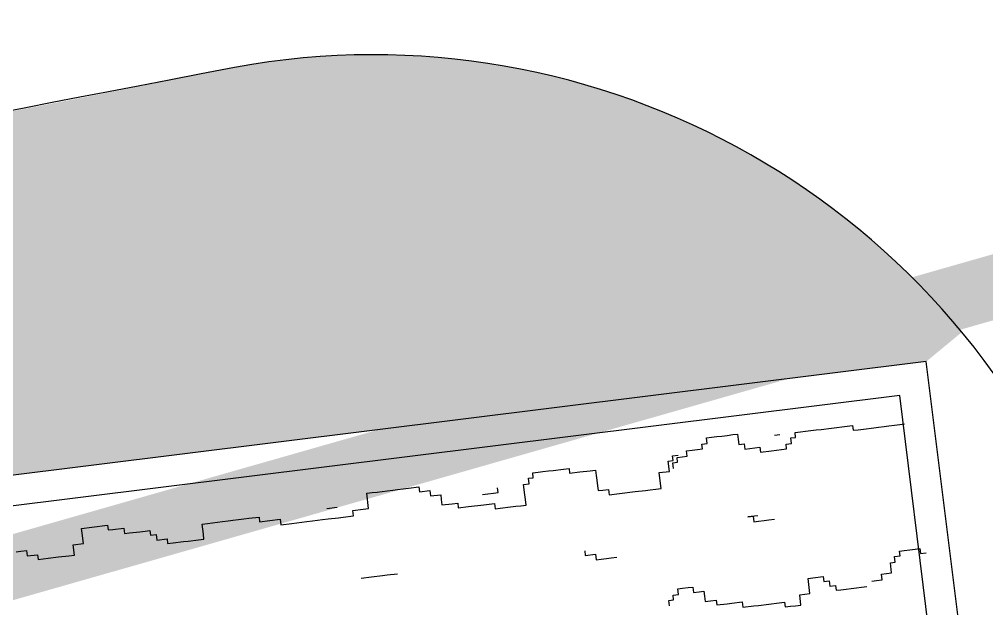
# Model space of a CAD drawing. Extents: x 302512 to 1034855, y -184136 to 410364.
# Drawn here: x 619460 to 627062, y -16238 to -11607 of the extents above; entities that cross this region are included whole.
import ezdxf

# ---------------------------------------------------------------- set-up
doc = ezdxf.new("R2010")
doc.units = 0
doc.header["$MEASUREMENT"] = 0
doc.linetypes.add('DASHED2', pattern=[0.375, 0.25, -0.125])
for name, color, linetype in [('PUB_TEXT', 7, 'Continuous'), ('WALL', 4, 'Continuous'), ('WZ', 2, 'Continuous'), ('总图线11', 41, 'Continuous'), ('环境', 8, 'Continuous')]:
    doc.layers.add(name, color=color, linetype=linetype)

# ---------------------------------------------------------------- blocks, each defined once
blk = doc.blocks.new('M_F21')
at = {"color": 3, "linetype": 'Continuous'}
for p, q in [((381.7439863452018, 559.4603391255332), (436.0300452451411, 559.4603391255332)), ((381.7439863452018, 559.4603391255332), (381.7439863452018, 559.4603391255332)), ((381.7439863452018, 534.1438583831787), (381.7439863452018, 559.4603391255332)), ((436.0300452451411, 559.4603391255332), (519.2686688917165, 559.4603391255332)), ((436.0300452451411, 559.4603391255332), (436.0300452451411, 559.4603391255332)), ((519.2686688917165, 559.4603391255332), (519.2686688917165, 534.1438583831787)), ((519.2686688917165, 559.4603391255332), (519.2686688917165, 559.4603391255332)), ((1887.277353170195, 559.4603391255332), (1916.229917916829, 559.4603391255332)), ((1887.277353170195, 559.4603391255332), (1887.277353170195, 559.4603391255332)), ((1887.277353170195, 479.8942567924223), (1887.277353170195, 559.4603391255332)), ((1916.229917916829, 559.4603391255332), (1941.563412070134, 559.4603391255332)), ((1916.229917916829, 559.4603391255332), (1916.229917916829, 559.4603391255332)), ((1941.563412070134, 559.4603391255332), (1995.849470970075, 559.4603391255332)), ((1941.563412070134, 559.4603391255332), (1941.563412070134, 559.4603391255332)), ((1995.849470970075, 559.4603391255332), (2024.802035716708, 559.4603391255332)), ((1995.849470970075, 559.4603391255332), (1995.849470970075, 559.4603391255332)), ((2024.802035716708, 559.4603391255332), (2050.135529870015, 559.4603391255332)), ((2024.802035716708, 559.4603391255332), (2024.802035716708, 559.4603391255332)), ((2050.135529870015, 559.4603391255332), (2079.088094616647, 559.4603391255332)), ((2050.135529870015, 559.4603391255332), (2050.135529870015, 559.4603391255332)), ((2079.088094616647, 559.4603391255332), (2108.040659363283, 559.4603391255332)), ((2079.088094616647, 559.4603391255332), (2079.088094616647, 559.4603391255332)), ((2108.040659363283, 559.4603391255332), (2162.326718263223, 559.4603391255332)), ((2108.040659363283, 559.4603391255332), (2108.040659363283, 559.4603391255332)), ((2162.326718263223, 559.4603391255332), (2162.326718263223, 534.1438583831787)), ((2763.092436755887, 559.4603391255332), (2792.045001502524, 559.4603391255332)), ((2763.092436755887, 534.1438583831787), (2763.092436755887, 559.4603391255332)), ((2792.045001502524, 559.4603391255332), (2817.378495655827, 559.4603391255332)), ((2792.045001502524, 559.4603391255332), (2792.045001502524, 559.4603391255332)), ((2817.378495655827, 559.4603391255332), (2846.331060402463, 559.4603391255332)), ((2817.378495655827, 559.4603391255332), (2817.378495655827, 559.4603391255332)), ((2846.331060402463, 559.4603391255332), (2871.664554555766, 559.4603391255332)), ((2846.331060402463, 559.4603391255332), (2846.331060402463, 559.4603391255332)), ((2871.664554555766, 559.4603391255332), (2925.950613455709, 559.4603391255332)), ((2871.664554555766, 559.4603391255332), (2871.664554555766, 559.4603391255332)), ((2925.950613455709, 559.4603391255332), (2954.903178202341, 559.4603391255332)), ((2925.950613455709, 559.4603391255332), (2925.950613455709, 559.4603391255332)), ((2954.903178202341, 559.4603391255332), (2954.903178202341, 534.1438583831787)), ((3501.382837795067, 559.4603391255332), (3530.335402541703, 559.4603391255332)), ((3501.382837795067, 534.1438583831787), (3501.382837795067, 559.4603391255332)), ((3530.335402541703, 559.4603391255332), (3530.335402541703, 559.4603391255332)), ((381.7439863452018, 534.1438583831787), (381.7439863452018, 534.1438583831787)), ((381.7439863452018, 479.8942567924223), (381.7439863452018, 534.1438583831787)), ((519.2686688917165, 534.1438583831787), (544.6021630450196, 534.1438583831787)), ((519.2686688917165, 534.1438583831787), (519.2686688917165, 534.1438583831787)), ((544.6021630450196, 534.1438583831787), (602.5072925382883, 534.1438583831787)), ((544.6021630450196, 534.1438583831787), (544.6021630450196, 534.1438583831787)), ((602.5072925382883, 534.1438583831787), (602.5072925382883, 505.210737534775)), ((2162.326718263223, 534.1438583831787), (2216.612777163162, 534.1438583831787)), ((2216.612777163162, 534.1438583831787), (2216.612777163162, 505.210737534775)), ((2216.612777163162, 534.1438583831787), (2216.612777163162, 534.1438583831787)), ((2737.758942602584, 534.1438583831787), (2763.092436755887, 534.1438583831787)), ((2737.758942602584, 534.1438583831787), (2737.758942602584, 534.1438583831787)), ((2737.758942602584, 505.210737534775), (2737.758942602584, 534.1438583831787)), ((2954.903178202341, 534.1438583831787), (3009.18923710228, 534.1438583831787)), ((3009.18923710228, 534.1438583831787), (3063.47529600222, 534.1438583831787)), ((3009.18923710228, 534.1438583831787), (3009.18923710228, 534.1438583831787)), ((3063.47529600222, 534.1438583831787), (3092.427860748856, 534.1438583831787)), ((3063.47529600222, 534.1438583831787), (3063.47529600222, 534.1438583831787)), ((3092.427860748856, 534.1438583831787), (3092.427860748856, 505.210737534775)), ((3092.427860748856, 534.1438583831787), (3092.427860748856, 534.1438583831787)), ((3476.049343641764, 534.1438583831787), (3501.382837795067, 534.1438583831787)), ((3476.049343641764, 534.1438583831787), (3476.049343641764, 534.1438583831787)), ((3476.049343641764, 479.8942567924223), (3476.049343641764, 534.1438583831787)), ((27.07506819892933, 479.8942567924223), (52.40856235223328, 479.8942567924223)), ((52.40856235223328, 479.8942567924223), (81.36112709886947, 479.8942567924223)), ((52.40856235223328, 479.8942567924223), (52.40856235223328, 479.8942567924223)), ((81.36112709886947, 479.8942567924223), (81.36112709886947, 450.9611359440187)), ((327.4579274452626, 479.8942567924223), (381.7439863452018, 479.8942567924223)), ((327.4579274452626, 425.6446552016641), (327.4579274452626, 479.8942567924223)), ((602.5072925382883, 505.210737534775), (627.840786691595, 505.210737534775)), ((627.840786691595, 505.210737534775), (682.1268455915342, 505.210737534775)), ((627.840786691595, 505.210737534775), (627.840786691595, 505.210737534775)), ((682.1268455915342, 505.210737534775), (711.0794103381686, 505.210737534775)), ((682.1268455915342, 505.210737534775), (682.1268455915342, 505.210737534775)), ((711.0794103381686, 505.210737534775), (736.4129044914735, 505.210737534775)), ((711.0794103381686, 505.210737534775), (711.0794103381686, 505.210737534775)), ((736.4129044914735, 505.210737534775), (736.4129044914735, 479.8942567924223)), ((736.4129044914735, 479.8942567924223), (765.3654692381097, 479.8942567924223)), ((765.3654692381097, 479.8942567924223), (765.3654692381097, 450.9611359440187)), ((765.3654692381097, 479.8942567924223), (765.3654692381097, 479.8942567924223)), ((1011.462269584503, 505.210737534775), (1040.414834331135, 505.210737534775)), ((1011.462269584503, 505.210737534775), (1011.462269584503, 505.210737534775)), ((1011.462269584503, 450.9611359440187), (1011.462269584503, 505.210737534775)), ((1040.414834331135, 505.210737534775), (1065.748328484442, 505.210737534775)), ((1040.414834331135, 505.210737534775), (1040.414834331135, 505.210737534775)), ((1065.748328484442, 505.210737534775), (1120.034387384381, 505.210737534775)), ((1065.748328484442, 505.210737534775), (1065.748328484442, 505.210737534775)), ((1120.034387384381, 505.210737534775), (1148.986952131016, 505.210737534775)), ((1120.034387384381, 505.210737534775), (1120.034387384381, 505.210737534775)), ((1148.986952131016, 505.210737534775), (1174.32044628432, 505.210737534775)), ((1148.986952131016, 505.210737534775), (1148.986952131016, 505.210737534775)), ((1174.32044628432, 505.210737534775), (1203.273011030955, 505.210737534775)), ((1174.32044628432, 505.210737534775), (1174.32044628432, 505.210737534775)), ((1203.273011030955, 505.210737534775), (1232.225575777589, 505.210737534775)), ((1203.273011030955, 505.210737534775), (1203.273011030955, 505.210737534775)), ((1232.225575777589, 505.210737534775), (1257.559069930896, 505.210737534775)), ((1232.225575777589, 505.210737534775), (1232.225575777589, 505.210737534775)), ((1257.559069930896, 505.210737534775), (1311.845128830835, 505.210737534775)), ((1257.559069930896, 505.210737534775), (1257.559069930896, 505.210737534775)), ((1311.845128830835, 505.210737534775), (1311.845128830835, 479.8942567924223)), ((1311.845128830835, 479.8942567924223), (1366.131187730774, 479.8942567924223)), ((1366.131187730774, 479.8942567924223), (1420.417246630714, 479.8942567924223)), ((1366.131187730774, 479.8942567924223), (1366.131187730774, 479.8942567924223)), ((1420.417246630714, 479.8942567924223), (1420.417246630714, 450.9611359440187)), ((1670.133117570436, 505.210737534775), (1670.133117570436, 505.210737534775)), ((1724.419176470376, 505.210737534775), (1670.133117570436, 505.210737534775)), ((1804.038729523621, 479.8942567924223), (1858.324788423561, 479.8942567924223)), ((1804.038729523621, 479.8942567924223), (1804.038729523621, 479.8942567924223)), ((1804.038729523621, 450.9611359440187), (1804.038729523621, 479.8942567924223)), ((1858.324788423561, 479.8942567924223), (1887.277353170195, 479.8942567924223)), ((1858.324788423561, 479.8942567924223), (1858.324788423561, 479.8942567924223)), ((2216.612777163162, 505.210737534775), (2270.898836063101, 505.210737534775)), ((2270.898836063101, 505.210737534775), (2270.898836063101, 479.8942567924223)), ((2270.898836063101, 505.210737534775), (2270.898836063101, 505.210737534775)), ((2270.898836063101, 479.8942567924223), (2270.898836063101, 450.9611359440187)), ((2270.898836063101, 479.8942567924223), (2270.898836063101, 479.8942567924223)), ((2488.043071662862, 479.8942567924223), (2516.995636409494, 479.8942567924223)), ((2516.995636409494, 479.8942567924223), (2545.94820115613, 479.8942567924223)), ((2516.995636409494, 479.8942567924223), (2516.995636409494, 479.8942567924223)), ((2545.94820115613, 479.8942567924223), (2571.281695309433, 479.8942567924223)), ((2545.94820115613, 479.8942567924223), (2545.94820115613, 479.8942567924223)), ((2571.281695309433, 505.210737534775), (2571.281695309433, 505.210737534775)), ((2571.281695309433, 479.8942567924223), (2571.281695309433, 505.210737534775)), ((2571.281695309433, 479.8942567924223), (2571.281695309433, 479.8942567924223)), ((2708.806377855948, 505.210737534775), (2737.758942602584, 505.210737534775)), ((2708.806377855948, 450.9611359440187), (2708.806377855948, 505.210737534775)), ((3092.427860748856, 505.210737534775), (3092.427860748856, 479.8942567924223)), ((3092.427860748856, 505.210737534775), (3092.427860748856, 505.210737534775)), ((3092.427860748856, 479.8942567924223), (3092.427860748856, 450.9611359440187)), ((3092.427860748856, 479.8942567924223), (3092.427860748856, 479.8942567924223)), ((3421.763284741821, 479.8942567924223), (3476.049343641764, 479.8942567924223)), ((3421.763284741821, 450.9611359440187), (3421.763284741821, 479.8942567924223)), ((81.36112709886947, 450.9611359440187), (135.6471859988087, 450.9611359440187)), ((135.6471859988087, 450.9611359440187), (135.6471859988087, 425.6446552016641)), ((135.6471859988087, 425.6446552016641), (189.9332448987479, 425.6446552016641)), ((189.9332448987479, 425.6446552016641), (244.2193037986872, 425.6446552016641)), ((189.9332448987479, 425.6446552016641), (189.9332448987479, 425.6446552016641)), ((244.2193037986872, 425.6446552016641), (298.5053626986264, 425.6446552016641)), ((244.2193037986872, 425.6446552016641), (244.2193037986872, 425.6446552016641)), ((298.5053626986264, 425.6446552016641), (327.4579274452626, 425.6446552016641)), ((298.5053626986264, 425.6446552016641), (298.5053626986264, 425.6446552016641)), ((327.4579274452626, 425.6446552016641), (327.4579274452626, 425.6446552016641)), ((765.3654692381097, 450.9611359440187), (819.6515281380489, 450.9611359440187)), ((765.3654692381097, 450.9611359440187), (765.3654692381097, 450.9611359440187)), ((819.6515281380489, 450.9611359440187), (819.6515281380489, 425.6446552016641)), ((819.6515281380489, 425.6446552016641), (848.6040928846814, 425.6446552016641)), ((848.6040928846814, 425.6446552016641), (902.8901517846225, 425.6446552016641)), ((848.6040928846814, 425.6446552016641), (848.6040928846814, 425.6446552016641)), ((902.8901517846225, 425.6446552016641), (928.2236459379274, 425.6446552016641)), ((902.8901517846225, 425.6446552016641), (902.8901517846225, 425.6446552016641)), ((928.2236459379274, 425.6446552016641), (982.5097048378666, 425.6446552016641)), ((928.2236459379274, 425.6446552016641), (928.2236459379274, 425.6446552016641)), ((982.5097048378666, 425.6446552016641), (1011.462269584503, 425.6446552016641)), ((982.5097048378666, 425.6446552016641), (982.5097048378666, 425.6446552016641)), ((1011.462269584503, 450.9611359440187), (1011.462269584503, 450.9611359440187)), ((1011.462269584503, 425.6446552016641), (1011.462269584503, 450.9611359440187)), ((1011.462269584503, 425.6446552016641), (1011.462269584503, 425.6446552016641)), ((1420.417246630714, 450.9611359440187), (1478.322376123982, 450.9611359440187)), ((1478.322376123982, 450.9611359440187), (1557.941929177228, 450.9611359440187)), ((1478.322376123982, 450.9611359440187), (1478.322376123982, 450.9611359440187)), ((1557.941929177228, 450.9611359440187), (1586.894493923861, 450.9611359440187)), ((1557.941929177228, 450.9611359440187), (1557.941929177228, 450.9611359440187)), ((1586.894493923861, 450.9611359440187), (1641.180552823802, 450.9611359440187)), ((1586.894493923861, 450.9611359440187), (1586.894493923861, 450.9611359440187)), ((1641.180552823802, 450.9611359440187), (1670.133117570436, 450.9611359440187)), ((1641.180552823802, 450.9611359440187), (1641.180552823802, 450.9611359440187)), ((1670.133117570436, 450.9611359440187), (1724.419176470376, 450.9611359440187)), ((1670.133117570436, 450.9611359440187), (1670.133117570436, 450.9611359440187)), ((1724.419176470376, 450.9611359440187), (1749.752670623682, 450.9611359440187)), ((1724.419176470376, 450.9611359440187), (1724.419176470376, 450.9611359440187)), ((1749.752670623682, 450.9611359440187), (1804.038729523621, 450.9611359440187)), ((1749.752670623682, 450.9611359440187), (1749.752670623682, 450.9611359440187)), ((1804.038729523621, 450.9611359440187), (1804.038729523621, 450.9611359440187)), ((2270.898836063101, 450.9611359440187), (2325.18489496304, 450.9611359440187)), ((2270.898836063101, 450.9611359440187), (2270.898836063101, 450.9611359440187)), ((2325.18489496304, 450.9611359440187), (2354.137459709676, 450.9611359440187)), ((2325.18489496304, 450.9611359440187), (2325.18489496304, 450.9611359440187)), ((2354.137459709676, 450.9611359440187), (2354.137459709676, 425.6446552016641)), ((2354.137459709676, 425.6446552016641), (2408.423518609616, 425.6446552016641)), ((2408.423518609616, 425.6446552016641), (2488.043071662862, 425.6446552016641)), ((2408.423518609616, 425.6446552016641), (2408.423518609616, 425.6446552016641)), ((2488.043071662862, 425.6446552016641), (2545.94820115613, 425.6446552016641)), ((2488.043071662862, 425.6446552016641), (2488.043071662862, 425.6446552016641)), ((2545.94820115613, 425.6446552016641), (2545.94820115613, 396.7115343532605)), ((2708.806377855948, 450.9611359440187), (2708.806377855948, 450.9611359440187)), ((2708.806377855948, 425.6446552016641), (2708.806377855948, 450.9611359440187)), ((2708.806377855948, 425.6446552016641), (2708.806377855948, 425.6446552016641)), ((2708.806377855948, 396.7115343532605), (2708.806377855948, 425.6446552016641)), ((3092.427860748856, 450.9611359440187), (3092.427860748856, 425.6446552016641)), ((3092.427860748856, 450.9611359440187), (3092.427860748856, 450.9611359440187)), ((3092.427860748856, 425.6446552016641), (3117.761354902159, 425.6446552016641)), ((3092.427860748856, 425.6446552016641), (3092.427860748856, 425.6446552016641)), ((3117.761354902159, 425.6446552016641), (3146.713919648795, 425.6446552016641)), ((3117.761354902159, 425.6446552016641), (3117.761354902159, 425.6446552016641)), ((3146.713919648795, 425.6446552016641), (3146.713919648795, 396.7115343532605)), ((3421.763284741821, 450.9611359440187), (3421.763284741821, 450.9611359440187)), ((3421.763284741821, 396.7115343532605), (3421.763284741821, 450.9611359440187)), ((2545.94820115613, 396.7115343532605), (2571.281695309433, 396.7115343532605)), ((2571.281695309433, 396.7115343532605), (2625.567754209373, 396.7115343532605)), ((2571.281695309433, 396.7115343532605), (2571.281695309433, 396.7115343532605)), ((2625.567754209373, 396.7115343532605), (2654.520318956009, 396.7115343532605)), ((2625.567754209373, 396.7115343532605), (2625.567754209373, 396.7115343532605)), ((2654.520318956009, 396.7115343532605), (2679.853813109316, 396.7115343532605)), ((2654.520318956009, 396.7115343532605), (2654.520318956009, 396.7115343532605)), ((2679.853813109316, 396.7115343532605), (2708.806377855948, 396.7115343532605)), ((2679.853813109316, 396.7115343532605), (2679.853813109316, 396.7115343532605)), ((2708.806377855948, 396.7115343532605), (2708.806377855948, 396.7115343532605)), ((3146.713919648795, 396.7115343532605), (3200.999978548734, 396.7115343532605)), ((3200.999978548734, 396.7115343532605), (3229.952543295371, 396.7115343532605)), ((3200.999978548734, 396.7115343532605), (3200.999978548734, 396.7115343532605)), ((3229.952543295371, 396.7115343532605), (3255.286037448674, 396.7115343532605)), ((3229.952543295371, 396.7115343532605), (3229.952543295371, 396.7115343532605)), ((3255.286037448674, 396.7115343532605), (3284.23860219531, 396.7115343532605)), ((3255.286037448674, 396.7115343532605), (3255.286037448674, 396.7115343532605)), ((3284.23860219531, 396.7115343532605), (3338.524661095249, 396.7115343532605)), ((3284.23860219531, 396.7115343532605), (3284.23860219531, 396.7115343532605)), ((3338.524661095249, 396.7115343532605), (3363.858155248552, 396.7115343532605)), ((3338.524661095249, 396.7115343532605), (3338.524661095249, 396.7115343532605)), ((3363.858155248552, 396.7115343532605), (3392.810719995188, 396.7115343532605)), ((3363.858155248552, 396.7115343532605), (3363.858155248552, 396.7115343532605)), ((3392.810719995188, 396.7115343532605), (3421.763284741821, 396.7115343532605)), ((3392.810719995188, 396.7115343532605), (3392.810719995188, 396.7115343532605)), ((3421.763284741821, 396.7115343532605), (3421.763284741821, 396.7115343532605)), ((1804.038729523621, 121.8468862934224), (1858.324788423561, 121.8468862934224)), ((1858.324788423561, 121.8468862934224), (1916.229917916829, 121.8468862934224)), ((1858.324788423561, 121.8468862934224), (1858.324788423561, 121.8468862934224)), ((1916.229917916829, 121.8468862934224), (1941.563412070134, 121.8468862934224)), ((1916.229917916829, 121.8468862934224), (1916.229917916829, 121.8468862934224)), ((1941.563412070134, 121.8468862934224), (1995.849470970075, 121.8468862934224)), ((1941.563412070134, 121.8468862934224), (1941.563412070134, 121.8468862934224)), ((1995.849470970075, 121.8468862934224), (1995.849470970075, 121.8468862934224)), ((2983.855742948977, 121.8468862934224), (2983.855742948977, 96.53040555106963)), ((2983.855742948977, 96.53040555106963), (3038.141801848917, 96.53040555106963)), ((2983.855742948977, 96.53040555106963), (2983.855742948977, 96.53040555106963)), ((3038.141801848917, 96.53040555106963), (3038.141801848917, 67.59728470266418)), ((3038.141801848917, 67.59728470266418), (3063.47529600222, 67.59728470266418)), ((3063.47529600222, 67.59728470266418), (3092.427860748856, 67.59728470266418)), ((3063.47529600222, 67.59728470266418), (3063.47529600222, 67.59728470266418)), ((3092.427860748856, 67.59728470266418), (3117.761354902159, 67.59728470266418)), ((3092.427860748856, 67.59728470266418), (3092.427860748856, 67.59728470266418)), ((3117.761354902159, 67.59728470266418), (3146.713919648795, 67.59728470266418)), ((3117.761354902159, 67.59728470266418), (3117.761354902159, 67.59728470266418)), ((3146.713919648795, 67.59728470266418), (3146.713919648795, 67.59728470266418))]:
    blk.add_line(p, q, dxfattribs=at)
at = {"width": 0.8, "flags": 9}
for tag in ['YSIZE', 'XSIZE']:
    blk.add_attdef(tag, (0, 0), '', height=0.5, dxfattribs=at)

msp = doc.modelspace()

# ---------------------------------------------------------------- hatches: boundary and pattern name
at = {"layer": '环境'}
h = msp.add_hatch(dxfattribs=at)
h.set_pattern_fill('ANGLE,_O', color=256, scale=3000)
h.set_pattern_definition([(0, (-609984.0939585507, -119640.7769003473), (0, 825.0000000000001), [600, -225]), (90, (-609984.0939585507, -119640.7769003473), (-825.0000000000001, 5.051501209517306e-14), [600, -225])])
edge = h.paths.add_edge_path()
edge.add_arc((456452.5202698254, -20483.03600952902), 5999.999999882882, 82.90610739022549, 136.7172286932041, ccw=False)
edge.add_arc((529230.5564035431, 564349.7677956127), 583343.7460008563, 262.9064421242585, 271.3139044814773)
edge.add_arc((556282.2267406606, -32330.84227312566), 19209.61674449953, 135.390996447, 143.8505578282533)
edge.add_arc((523139.7908070374, 498264.9605886798), 519563.4119421407, 267.02239156334633, 271.9446668256243, ccw=False)
edge.add_line((496150.7153754483, -20596.9948833962), (452084.6465785343, -16369.43911441136))
edge = h.paths.add_edge_path()
edge.add_arc((557649.2972619648, -28887.4074915247), 12195.37604413375, 122.3331244259789, 138.4177400750413, ccw=False)
edge.add_line((551126.7109780756, -18582.89076209709), (563157.0100887832, -18006.58508349324))
edge.add_arc((576761.7066860453, 6333.997658741195), 27884.61471376488, 240.7978392002225, 252.5319908396245)
edge.add_arc((-697884.8105419346, 47187662.48797935), 47224907.05095948, 271.5129119605803, 271.53649819632426, ccw=False)
edge.add_line((548957.8885803409, -20781.98179117788), (548527.1118179576, -20793.40171051768))
edge = h.paths.add_edge_path()
edge.add_line((626586.9758837472, -14296.28622386651), (626866.4842934804, -14065.55741847632))
edge.add_arc((622239.3367429655, -17885.17854441365), 5999.99999999521, 39.53901633858169, 100.4383675919696)
edge.add_arc((577050.392796655, 207323.149270234), 223698.033626444, 274.291430304433, 281.3702984552263, ccw=False)
edge.add_arc((576761.7066861086, 6333.997658622451), 27884.61471362988, 294.3952189639236, 307.6369724271134, ccw=False)
edge.add_arc((-3202813.969650181, 30587041.36929663), 30840004.67889177, 277.0611024603429, 277.11889753257)
edge.add_line((619149.7247513805, -15221.32666661206), (626586.9758837472, -14296.28622386654))

# ---------------------------------------------------------------- linework, layer by layer
at = {"color": 3, "linetype": 'Continuous'}
for p, q in [((625760.9681360628, -14828.8044434773), (625841.7885017274, -14818.86638917343)), ((625841.7885017274, -14818.86638917343), (625884.8926967485, -14813.56609354471)), ((625841.7885017274, -14818.86638917343), (625841.7885017274, -14818.86638917343)), ((625884.8926967485, -14813.56609354471), (625922.608867392, -14808.92833486956)), ((625884.8926967485, -14813.56609354471), (625884.8926967485, -14813.56609354471)), ((625922.608867392, -14808.92833486956), (625965.713062413, -14803.62803924084)), ((625922.608867392, -14808.92833486956), (625922.608867392, -14808.92833486956)), ((625965.713062413, -14803.62803924084), (626008.8172574341, -14798.32774361211)), ((625965.713062413, -14803.62803924084), (625965.713062413, -14803.62803924084)), ((626008.8172574341, -14798.32774361211), (626013.4519014937, -14836.01858491462)), ((626094.2722671583, -14826.08053061075), (626175.0926328228, -14816.14247630688)), ((626175.0926328228, -14816.14247630688), (626212.8088034663, -14811.50471763173)), ((626175.0926328228, -14816.14247630688), (626175.0926328228, -14816.14247630688)), ((626212.8088034663, -14811.50471763173), (626255.9129984874, -14806.20442200301)), ((626212.8088034663, -14811.50471763173), (626212.8088034663, -14811.50471763173)), ((626255.9129984874, -14806.20442200301), (626293.6291691308, -14801.56666332786)), ((626255.9129984874, -14806.20442200301), (626255.9129984874, -14806.20442200301)), ((626293.6291691308, -14801.56666332786), (626336.7333641519, -14796.26636769914)), ((626293.6291691308, -14801.56666332786), (626293.6291691308, -14801.56666332786)), ((626336.7333641519, -14796.26636769914), (626379.837559173, -14790.96607207041)), ((626336.7333641519, -14796.26636769914), (626336.7333641519, -14796.26636769914)), ((626379.837559173, -14790.96607207041), (626417.5537298165, -14786.32831339526)), ((626379.837559173, -14790.96607207041), (626379.837559173, -14790.96607207041)), ((624861.2593533071, -14895.71033057058), (624898.9755239505, -14891.07257189543)), ((624861.2593533071, -14895.71033057058), (624861.2593533071, -14895.71033057058)), ((624866.5560893752, -14938.78557777347), (624861.2593533071, -14895.71033057058)), ((624898.9755239505, -14891.07257189543), (624942.0797189716, -14885.77227626671)), ((624898.9755239505, -14891.07257189543), (624898.9755239505, -14891.07257189543)), ((624942.0797189716, -14885.77227626671), (624979.7958896151, -14881.13451759156)), ((624942.0797189716, -14885.77227626671), (624942.0797189716, -14885.77227626671)), ((624979.7958896151, -14881.13451759156), (625022.9000846362, -14875.83422196284)), ((624979.7958896151, -14881.13451759156), (624979.7958896151, -14881.13451759156)), ((625022.9000846362, -14875.83422196284), (625066.0042796573, -14870.53392633412)), ((625022.9000846362, -14875.83422196284), (625022.9000846362, -14875.83422196284)), ((625066.0042796573, -14870.53392633412), (625103.7204503007, -14865.89616765897)), ((625066.0042796573, -14870.53392633412), (625066.0042796573, -14870.53392633412)), ((625103.7204503007, -14865.89616765897), (625109.0171863688, -14908.97141486185)), ((625103.7204503007, -14865.89616765897), (625103.7204503007, -14865.89616765897)), ((625394.5824783836, -14873.85695632151), (625437.6866734046, -14868.55666069279)), ((625437.6866734046, -14868.55666069279), (625437.6866734046, -14868.55666069279)), ((625523.1416831289, -14896.30944769143), (625560.8578537724, -14891.67168901628)), ((625528.438419197, -14939.38469489431), (625523.1416831289, -14896.30944769143)), ((625556.2232097127, -14853.98084771377), (625599.3274047337, -14848.68055208505)), ((625556.2232097127, -14853.98084771377), (625556.2232097127, -14853.98084771377)), ((625560.8578537724, -14891.67168901628), (625556.2232097127, -14853.98084771377)), ((625599.3274047337, -14848.68055208505), (625637.0435753772, -14844.0427934099)), ((625599.3274047337, -14848.68055208505), (625599.3274047337, -14848.68055208505)), ((625637.0435753772, -14844.0427934099), (625680.1477703983, -14838.74249778118)), ((625637.0435753772, -14844.0427934099), (625637.0435753772, -14844.0427934099)), ((625680.1477703983, -14838.74249778118), (625723.2519654194, -14833.44220215245)), ((625680.1477703983, -14838.74249778118), (625680.1477703983, -14838.74249778118)), ((625723.2519654194, -14833.44220215245), (625760.9681360628, -14828.8044434773)), ((625723.2519654194, -14833.44220215245), (625723.2519654194, -14833.44220215245)), ((625760.9681360628, -14828.8044434773), (625760.9681360628, -14828.8044434773)), ((626013.4519014937, -14836.01858491462), (626051.1680721372, -14831.38082623947)), ((626051.1680721372, -14831.38082623947), (626094.2722671583, -14826.08053061075)), ((626051.1680721372, -14831.38082623947), (626051.1680721372, -14831.38082623947)), ((626094.2722671583, -14826.08053061075), (626094.2722671583, -14826.08053061075)), ((624823.4518943541, -14944.08587340219), (624866.5560893752, -14938.78557777347)), ((624828.0865384138, -14981.7767147047), (624823.4518943541, -14944.08587340219)), ((624866.5560893752, -14938.78557777347), (624866.5560893752, -14938.78557777347)), ((625109.0171863688, -14908.97141486185), (625113.6518304285, -14946.66225616436)), ((625109.0171863688, -14908.97141486185), (625109.0171863688, -14908.97141486185)), ((625113.6518304285, -14946.66225616436), (625156.7560254496, -14941.36196053564)), ((625113.6518304285, -14946.66225616436), (625113.6518304285, -14946.66225616436)), ((625156.7560254496, -14941.36196053564), (625162.0527615177, -14984.43720773852)), ((625199.7689321612, -14979.79944906337), (625280.5892978257, -14969.8613947595)), ((625280.5892978257, -14969.8613947595), (625285.2239418853, -15007.55223606201)), ((625485.3342241759, -14944.68499052303), (625528.438419197, -14939.38469489431)), ((625485.3342241759, -14944.68499052303), (625485.3342241759, -14944.68499052303)), ((625489.9688682355, -14982.37583182554), (625485.3342241759, -14944.68499052303)), ((625528.438419197, -14939.38469489431), (625528.438419197, -14939.38469489431)), ((624628.6383481317, -15050.02836614405), (624709.4587137962, -15040.09031184018)), ((624628.6383481317, -15050.02836614405), (624628.6383481317, -15050.02836614405)), ((624633.2729921914, -15087.71920744656), (624628.6383481317, -15050.02836614405)), ((624704.1619777281, -14997.01506463729), (624747.2661727492, -14991.71476900857)), ((624704.1619777281, -14997.01506463729), (624704.1619777281, -14997.01506463729)), ((624709.4587137962, -15040.09031184018), (624704.1619777281, -14997.01506463729)), ((624709.4587137962, -15040.09031184018), (624709.4587137962, -15040.09031184018)), ((624747.2661727492, -14991.71476900857), (624790.3703677703, -14986.41447337985)), ((624747.2661727492, -14991.71476900857), (624747.2661727492, -14991.71476900857)), ((624790.3703677703, -14986.41447337985), (624828.0865384138, -14981.7767147047)), ((624790.3703677703, -14986.41447337985), (624790.3703677703, -14986.41447337985)), ((625162.0527615177, -14984.43720773852), (625199.7689321612, -14979.79944906337)), ((625199.7689321612, -14979.79944906337), (625199.7689321612, -14979.79944906337)), ((625285.2239418853, -15007.55223606201), (625371.4323319275, -14996.95164480456)), ((625371.4323319275, -14996.95164480456), (625409.1485025709, -14992.31388612941)), ((625371.4323319275, -14996.95164480456), (625371.4323319275, -14996.95164480456)), ((625409.1485025709, -14992.31388612941), (625489.9688682355, -14982.37583182554)), ((625409.1485025709, -14992.31388612941), (625409.1485025709, -14992.31388612941)), ((625489.9688682355, -14982.37583182554), (625489.9688682355, -14982.37583182554)), ((624595.5568215479, -15092.3569661217), (624633.2729921914, -15087.71920744656)), ((624600.853557616, -15135.43221332459), (624595.5568215479, -15092.3569661217)), ((625264.6539489958, -15507.47122729849), (625183.8335833312, -15517.40928160236)), ((625183.8335833312, -15517.40928160236), (625226.9377783523, -15512.10898597364)), ((625183.8335833312, -15517.40928160236), (625183.8335833312, -15517.40928160236)), ((625226.9377783523, -15512.10898597364), (625232.2345144204, -15555.18423317652)), ((625232.2345144204, -15555.18423317652), (625269.9506850638, -15550.54647450137)), ((625269.9506850638, -15550.54647450137), (625313.0548800849, -15545.24617887265)), ((625269.9506850638, -15550.54647450137), (625269.9506850638, -15550.54647450137)), ((625313.0548800849, -15545.24617887265), (625350.7710507284, -15540.6084201975)), ((625313.0548800849, -15545.24617887265), (625313.0548800849, -15545.24617887265)), ((625350.7710507284, -15540.6084201975), (625393.8752457495, -15535.30812456878)), ((625350.7710507284, -15540.6084201975), (625350.7710507284, -15540.6084201975)), ((625393.8752457495, -15535.30812456878), (625393.8752457495, -15535.30812456878)), ((626376.4137440373, -15786.16629586834), (626414.1299146807, -15781.5285371932)), ((626376.4137440373, -15786.16629586834), (626376.4137440373, -15786.16629586834)), ((626381.0483880969, -15823.85713717085), (626376.4137440373, -15786.16629586834)), ((626414.1299146807, -15781.5285371932), (626457.2341097018, -15776.22824156447)), ((626414.1299146807, -15781.5285371932), (626414.1299146807, -15781.5285371932)), ((626457.2341097018, -15776.22824156447), (626500.3383047229, -15770.92794593575)), ((626457.2341097018, -15776.22824156447), (626457.2341097018, -15776.22824156447)), ((626500.3383047229, -15770.92794593575), (626538.0544753664, -15766.2901872606)), ((626500.3383047229, -15770.92794593575), (626500.3383047229, -15770.92794593575)), ((626538.0544753664, -15766.2901872606), (626542.689119426, -15803.98102856311)), ((626542.689119426, -15803.98102856311), (626585.793314447, -15798.68073293439)), ((626305.5247585005, -15876.87043867761), (626343.240929144, -15872.23268000246)), ((626315.4561386282, -15957.636527183), (626305.5247585005, -15876.87043867761)), ((626337.9441930758, -15829.15743279958), (626381.0483880969, -15823.85713717085)), ((626337.9441930758, -15829.15743279958), (626337.9441930758, -15829.15743279958)), ((626343.240929144, -15872.23268000246), (626337.9441930758, -15829.15743279958)), ((626381.0483880969, -15823.85713717085), (626381.0483880969, -15823.85713717085)), ((626234.6357729636, -15967.57458148687), (626315.4561386282, -15957.636527183)), ((625658.8705448746, -16000.11265726504), (625696.586715518, -15995.47489858989)), ((625658.8705448746, -16000.11265726504), (625658.8705448746, -16000.11265726504)), ((625673.436569062, -16118.56958707294), (625658.8705448746, -16000.11265726504)), ((625696.586715518, -15995.47489858989), (625777.4070811826, -15985.53684428602)), ((625696.586715518, -15995.47489858989), (625696.586715518, -15995.47489858989)), ((625777.4070811826, -15985.53684428602), (625782.0417252423, -16023.22768558853)), ((625777.4070811826, -15985.53684428602), (625777.4070811826, -15985.53684428602)), ((625782.0417252423, -16023.22768558853), (625825.1459202634, -16017.9273899598)), ((625782.0417252423, -16023.22768558853), (625782.0417252423, -16023.22768558853)), ((625825.1459202634, -16017.9273899598), (625830.4426563315, -16061.00263716269)), ((626159.1121433673, -16020.58788299363), (626196.8283140108, -16015.95012431848)), ((626196.8283140108, -16015.95012431848), (626239.9325090318, -16010.64982868975)), ((626196.8283140108, -16015.95012431848), (626196.8283140108, -16015.95012431848)), ((626239.9325090318, -16010.64982868975), (626234.6357729636, -15967.57458148687)), ((626239.9325090318, -16010.64982868975), (626239.9325090318, -16010.64982868975)), ((624635.2372014332, -16082.25689429091), (624672.9533720766, -16077.61913561577)), ((624640.5339375014, -16125.33214149368), (624635.2372014332, -16082.25689429091)), ((624672.9533720766, -16077.61913561577), (624716.0575670977, -16072.31883998704)), ((624672.9533720766, -16077.61913561577), (624672.9533720766, -16077.61913561577)), ((624716.0575670977, -16072.31883998704), (624753.7737377412, -16067.68108131189)), ((624716.0575670977, -16072.31883998704), (624716.0575670977, -16072.31883998704)), ((624753.7737377412, -16067.68108131189), (624759.0704738094, -16110.75632851478)), ((624753.7737377412, -16067.68108131189), (624753.7737377412, -16067.68108131189)), ((624759.0704738094, -16110.75632851478), (624802.1746688305, -16105.45603288594)), ((624759.0704738094, -16110.75632851478), (624759.0704738094, -16110.75632851478)), ((624802.1746688305, -16105.45603288594), (624839.8908394738, -16100.81827421091)), ((624802.1746688305, -16105.45603288594), (624802.1746688305, -16105.45603288594)), ((624839.8908394738, -16100.81827421091), (624844.5254835335, -16138.50911551341)), ((624839.8908394738, -16100.81827421091), (624839.8908394738, -16100.81827421091)), ((625830.4426563315, -16061.00263716269), (625873.5468513526, -16055.70234153396)), ((625873.5468513526, -16055.70234153396), (625878.1814954121, -16093.39318283647)), ((625878.1814954121, -16093.39318283647), (625915.8976660556, -16088.75542416133)), ((625915.8976660556, -16088.75542416133), (625959.0018610767, -16083.4551285326)), ((625915.8976660556, -16088.75542416133), (625915.8976660556, -16088.75542416133)), ((625959.0018610767, -16083.4551285326), (625996.7180317201, -16078.81736985745)), ((625959.0018610767, -16083.4551285326), (625959.0018610767, -16083.4551285326)), ((625996.7180317201, -16078.81736985745), (626039.8222267412, -16073.51707422873)), ((625996.7180317201, -16078.81736985745), (625996.7180317201, -16078.81736985745)), ((626039.8222267412, -16073.51707422873), (626077.5383973847, -16068.87931555358)), ((626039.8222267412, -16073.51707422873), (626039.8222267412, -16073.51707422873)), ((626077.5383973847, -16068.87931555358), (626120.6425924058, -16063.57901992486)), ((626077.5383973847, -16068.87931555358), (626077.5383973847, -16068.87931555358)), ((626120.6425924058, -16063.57901992486), (626120.6425924058, -16063.57901992486)), ((624564.3482158964, -16172.96103710006), (624602.0643865399, -16168.32327842491)), ((624564.3482158964, -16172.96103710006), (624564.3482158964, -16172.96103710006)), ((624569.6449519645, -16216.03628430294), (624564.3482158964, -16172.96103710006)), ((624597.4297424803, -16130.6324371224), (624640.5339375014, -16125.33214149368)), ((624602.0643865399, -16168.32327842491), (624597.4297424803, -16130.6324371224)), ((624844.5254835335, -16138.50911551341), (624849.8222196016, -16181.58436271618)), ((624844.5254835335, -16138.50911551341), (624844.5254835335, -16138.50911551341)), ((624849.8222196016, -16181.58436271618), (624892.9264146227, -16176.28406708746)), ((624849.8222196016, -16181.58436271618), (624849.8222196016, -16181.58436271618)), ((624892.9264146227, -16176.28406708746), (624936.0306096438, -16170.98377145873)), ((624892.9264146227, -16176.28406708746), (624892.9264146227, -16176.28406708746)), ((624936.0306096438, -16170.98377145873), (624940.6652537035, -16208.67461276124)), ((625059.2017900115, -16194.09879978234), (625140.022155676, -16184.16074547847)), ((625140.022155676, -16184.16074547847), (625145.3188917441, -16227.23599268124)), ((625430.8841837589, -16192.1215341409), (625473.98837878, -16186.82123851217)), ((625473.98837878, -16186.82123851217), (625478.6230228395, -16224.51207981468)), ((625592.6162033974, -16128.50764137669), (625673.436569062, -16118.56958707294)), ((625602.5475835252, -16209.27372988209), (625592.6162033974, -16128.50764137669)), ((624940.6652537035, -16208.67461276124), (625021.485619368, -16198.73655845737)), ((625021.485619368, -16198.73655845737), (625059.2017900115, -16194.09879978234)), ((625021.485619368, -16198.73655845737), (625021.485619368, -16198.73655845737)), ((625059.2017900115, -16194.09879978234), (625059.2017900115, -16194.09879978234)), ((625145.3188917441, -16227.23599268124), (625231.5272817863, -16216.63540142379)), ((625231.5272817863, -16216.63540142379), (625269.2434524298, -16211.99764274864)), ((625231.5272817863, -16216.63540142379), (625231.5272817863, -16216.63540142379)), ((625269.2434524298, -16211.99764274864), (625350.0638180943, -16202.05958844477)), ((625269.2434524298, -16211.99764274864), (625269.2434524298, -16211.99764274864)), ((625350.0638180943, -16202.05958844477), (625430.8841837589, -16192.1215341409)), ((625350.0638180943, -16202.05958844477), (625350.0638180943, -16202.05958844477)), ((625430.8841837589, -16192.1215341409), (625430.8841837589, -16192.1215341409)), ((625478.6230228395, -16224.51207981468), (625521.7272178606, -16219.21178418596)), ((625521.7272178606, -16219.21178418596), (625559.4433885041, -16214.57402551081)), ((625521.7272178606, -16219.21178418596), (625521.7272178606, -16219.21178418596)), ((625559.4433885041, -16214.57402551081), (625602.5475835252, -16209.27372988209)), ((625559.4433885041, -16214.57402551081), (625559.4433885041, -16214.57402551081)), ((625602.5475835252, -16209.27372988209), (625602.5475835252, -16209.27372988209))]:
    msp.add_line(p, q, dxfattribs=at)
at = {"layer": 'PUB_TEXT', "linetype": 'DASHED2', "ltscale": 11501}
msp.add_lwpolyline([(627906.7835329424, -164037.4472294827, 500, 500, 0), (628656.7835329424, -149287.4472294827, 500, 500, 0), (604886.7835329424, -139727.4472294827, 500, 500, 0), (637936.7835329424, -62207.4472294827, 500, 500, 0), (638316.7835329424, -42097.4472294827, 500, 500, 0), (645296.7835329424, -41807.4472294827, 500, 500, 0), (638856.7835329424, -22267.4472294827, 500, 500, 0), (633376.7835329424, -18567.4472294827, 500, 500, 0), (631296.7835329424, -12517.4472294827, 500, 500, 0), (608006.7835329424, -19167.4472294827, 500, 500, 0), (599136.7835329424, -17197.4472294827, 500, 500, 0)], format="xyseb", dxfattribs=at)
at = {"layer": 'WALL'}
for p, q in [((626586.9758836876, -14296.28622383671), (583480.0497988116, -19657.89756152825)), ((627041.4733588945, -17950.40954928147), (626586.9758837472, -14296.28622386651))]:
    msp.add_line(p, q, dxfattribs=at)
at = {"layer": 'WZ'}
msp.add_arc((622239.3367429625, -17885.17854441749), 6000, 20.23747815793691, 100.4383675908172, dxfattribs=at)
msp.add_open_spline([(621152.2702770482, -11984.47634055512), (618301.9852159272, -12534.08223100798), (613700.9911600004, -13436.63915336924), (605421.3378932129, -14607.53128859447), (597988.4692545675, -15413.65787317301), (594061.4415592868, -15726.54743142729), (593789.6221634543, -15747.71043255611)], degree=3, knots=[87931.92257727747, 87931.92257727747, 87931.92257727747, 87931.92257727747, 91395.44370257361, 101999.4125290185, 113001.1513423853, 113819.1661899134, 113819.1661899134, 113819.1661899134, 113819.1661899134], dxfattribs=at)
at = {"layer": '总图线11'}
for p, q in [((626378.433832167, -14564.07384995813), (583747.8374249705, -19866.43961310969)), ((626803.2605554115, -17979.64670482324), (626378.433832167, -14564.07384995813))]:
    msp.add_line(p, q, dxfattribs=at)

# ---------------------------------------------------------------- block references
at = {"xscale": 1.5, "yscale": 1.5, "zscale": 1.5, "rotation": 7.010169292801696}
msp.add_blockref('M_F21', (619483.0331774473, -16510.00020950881), dxfattribs=at)

doc.saveas('drawing.dxf')
